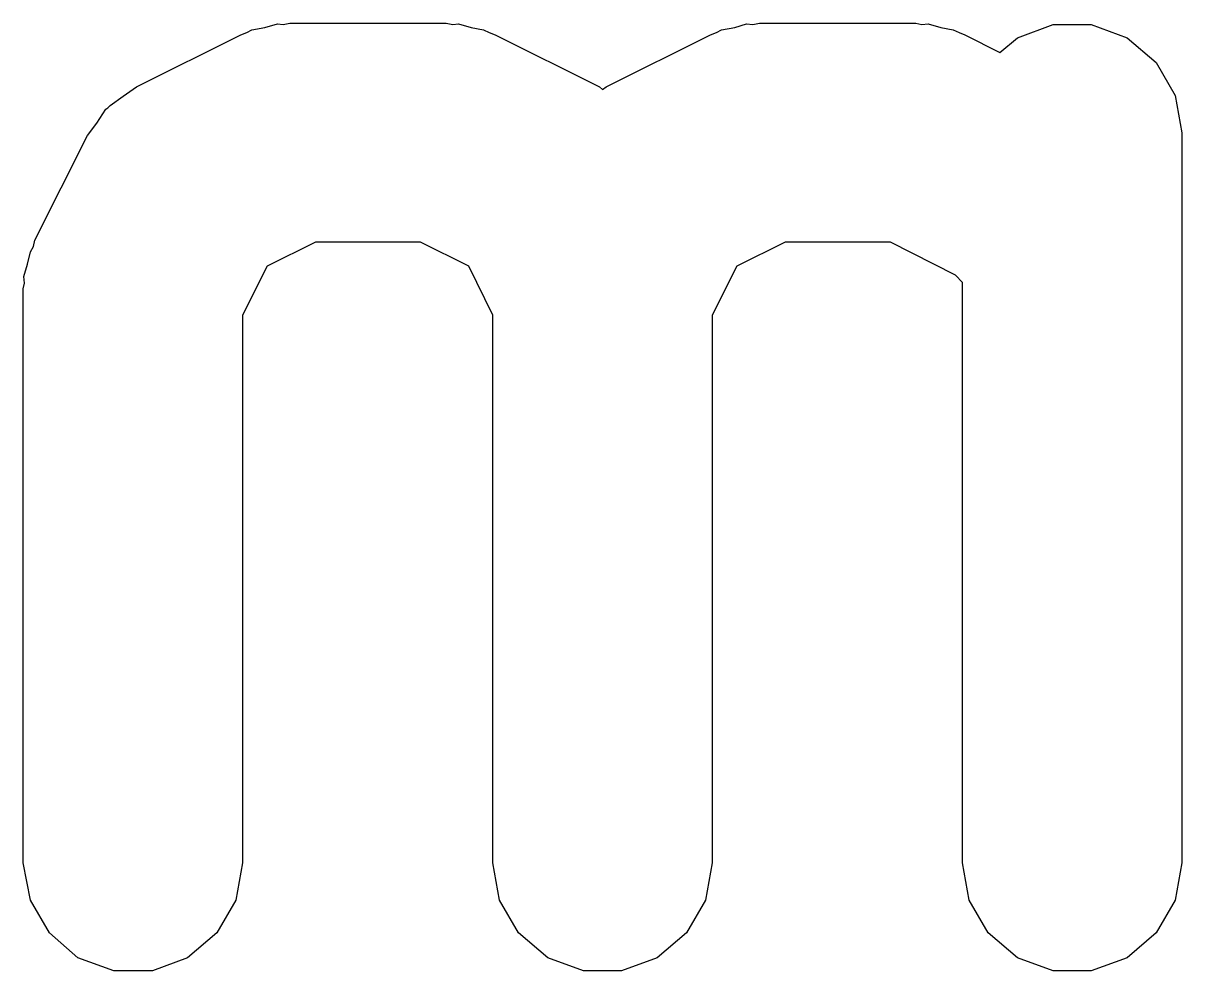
# Model space of a CAD drawing. Extents: x 120.3 to 208.4, y -129.6 to -54.3.
# Drawn here: x 179.442 to 181.028, y -104.649 to -103.351 of the extents above; entities that cross this region are included whole.
import ezdxf

# ---------------------------------------------------------------- set-up
doc = ezdxf.new("R2010")
doc.units = 0
doc.header["$MEASUREMENT"] = 0
doc.layers.add('BLACK', color=7, linetype='CONTINUOUS')

msp = doc.modelspace()

# ---------------------------------------------------------------- linework, layer by layer
at = {"layer": 'Black'}
for p, q in [((179.755, -103.36), (179.773, -103.357)), ((179.773, -103.357), (179.79, -103.352)), ((179.79, -103.352), (179.798, -103.353)), ((179.798, -103.353), (179.807, -103.351)), ((179.807, -103.351), (180.021, -103.351)), ((180.021, -103.351), (180.03, -103.353)), ((180.03, -103.353), (180.038, -103.352)), ((180.038, -103.352), (180.055, -103.357)), ((180.055, -103.357), (180.072, -103.36)), ((180.398, -103.36), (180.416, -103.357)), ((180.416, -103.357), (180.432, -103.352)), ((180.432, -103.352), (180.441, -103.353)), ((180.441, -103.353), (180.45, -103.351)), ((180.45, -103.351), (180.664, -103.351)), ((180.664, -103.351), (180.672, -103.353)), ((180.672, -103.353), (180.681, -103.352)), ((180.681, -103.352), (180.698, -103.357)), ((180.698, -103.357), (180.715, -103.36)), ((180.803, -103.371), (180.852, -103.353)), ((180.852, -103.353), (180.904, -103.353)), ((180.904, -103.353), (180.953, -103.371)), ((179.597, -103.438), (179.74, -103.367)), ((179.74, -103.367), (179.748, -103.364)), ((179.748, -103.364), (179.755, -103.36)), ((180.072, -103.36), (180.08, -103.364)), ((180.08, -103.364), (180.088, -103.367)), ((180.088, -103.367), (180.231, -103.438)), ((180.24, -103.438), (180.383, -103.367)), ((180.383, -103.367), (180.391, -103.364)), ((180.391, -103.364), (180.398, -103.36)), ((180.715, -103.36), (180.723, -103.364)), ((180.723, -103.364), (180.731, -103.367)), ((180.731, -103.367), (180.779, -103.391)), ((180.779, -103.391), (180.803, -103.371)), ((180.953, -103.371), (180.993, -103.405)), ((180.993, -103.405), (181.019, -103.45)), ((179.579, -103.451), (179.597, -103.438)), ((180.231, -103.438), (180.235, -103.442)), ((180.235, -103.442), (180.24, -103.438)), ((179.561, -103.464), (179.579, -103.451)), ((181.019, -103.45), (181.028, -103.501)), ((179.543, -103.488), (179.555, -103.469)), ((179.555, -103.469), (179.558, -103.467)), ((179.558, -103.467), (179.561, -103.464)), ((179.53, -103.505), (179.543, -103.488)), ((181.028, -103.501), (181.028, -104.501)), ((179.458, -103.648), (179.53, -103.505)), ((179.452, -103.664), (179.456, -103.657)), ((179.456, -103.657), (179.458, -103.648)), ((179.842, -103.651), (179.776, -103.684)), ((179.986, -103.651), (179.842, -103.651)), ((180.052, -103.684), (179.986, -103.651)), ((180.485, -103.651), (180.419, -103.684)), ((180.629, -103.651), (180.485, -103.651)), ((180.718, -103.696), (180.629, -103.651)), ((179.448, -103.681), (179.452, -103.664)), ((179.443, -103.698), (179.448, -103.681)), ((179.776, -103.684), (179.742, -103.751)), ((180.085, -103.751), (180.052, -103.684)), ((180.419, -103.684), (180.385, -103.751)), ((179.442, -103.715), (179.444, -103.707)), ((179.444, -103.707), (179.443, -103.698)), ((180.728, -103.706), (180.718, -103.696)), ((180.728, -104.501), (180.728, -103.706)), ((179.442, -104.501), (179.442, -103.715)), ((179.742, -103.751), (179.742, -104.501)), ((180.085, -104.501), (180.085, -103.751)), ((180.385, -103.751), (180.385, -104.501)), ((179.452, -104.552), (179.442, -104.501)), ((179.742, -104.501), (179.733, -104.552)), ((180.094, -104.552), (180.085, -104.501)), ((180.385, -104.501), (180.376, -104.552)), ((180.737, -104.552), (180.728, -104.501)), ((181.028, -104.501), (181.019, -104.552)), ((179.478, -104.597), (179.452, -104.552)), ((179.733, -104.552), (179.707, -104.597)), ((180.12, -104.597), (180.094, -104.552)), ((180.376, -104.552), (180.35, -104.597)), ((180.763, -104.597), (180.737, -104.552)), ((181.019, -104.552), (180.993, -104.597)), ((179.517, -104.631), (179.478, -104.597)), ((179.707, -104.597), (179.667, -104.631)), ((180.16, -104.631), (180.12, -104.597)), ((180.35, -104.597), (180.31, -104.631)), ((180.803, -104.631), (180.763, -104.597)), ((180.993, -104.597), (180.953, -104.631)), ((179.566, -104.649), (179.517, -104.631)), ((179.667, -104.631), (179.619, -104.649)), ((180.209, -104.649), (180.16, -104.631)), ((180.31, -104.631), (180.261, -104.649)), ((180.852, -104.649), (180.803, -104.631)), ((180.953, -104.631), (180.904, -104.649)), ((179.619, -104.649), (179.566, -104.649)), ((180.261, -104.649), (180.209, -104.649)), ((180.904, -104.649), (180.852, -104.649))]:
    msp.add_line(p, q, dxfattribs=at)

doc.saveas('drawing.dxf')
